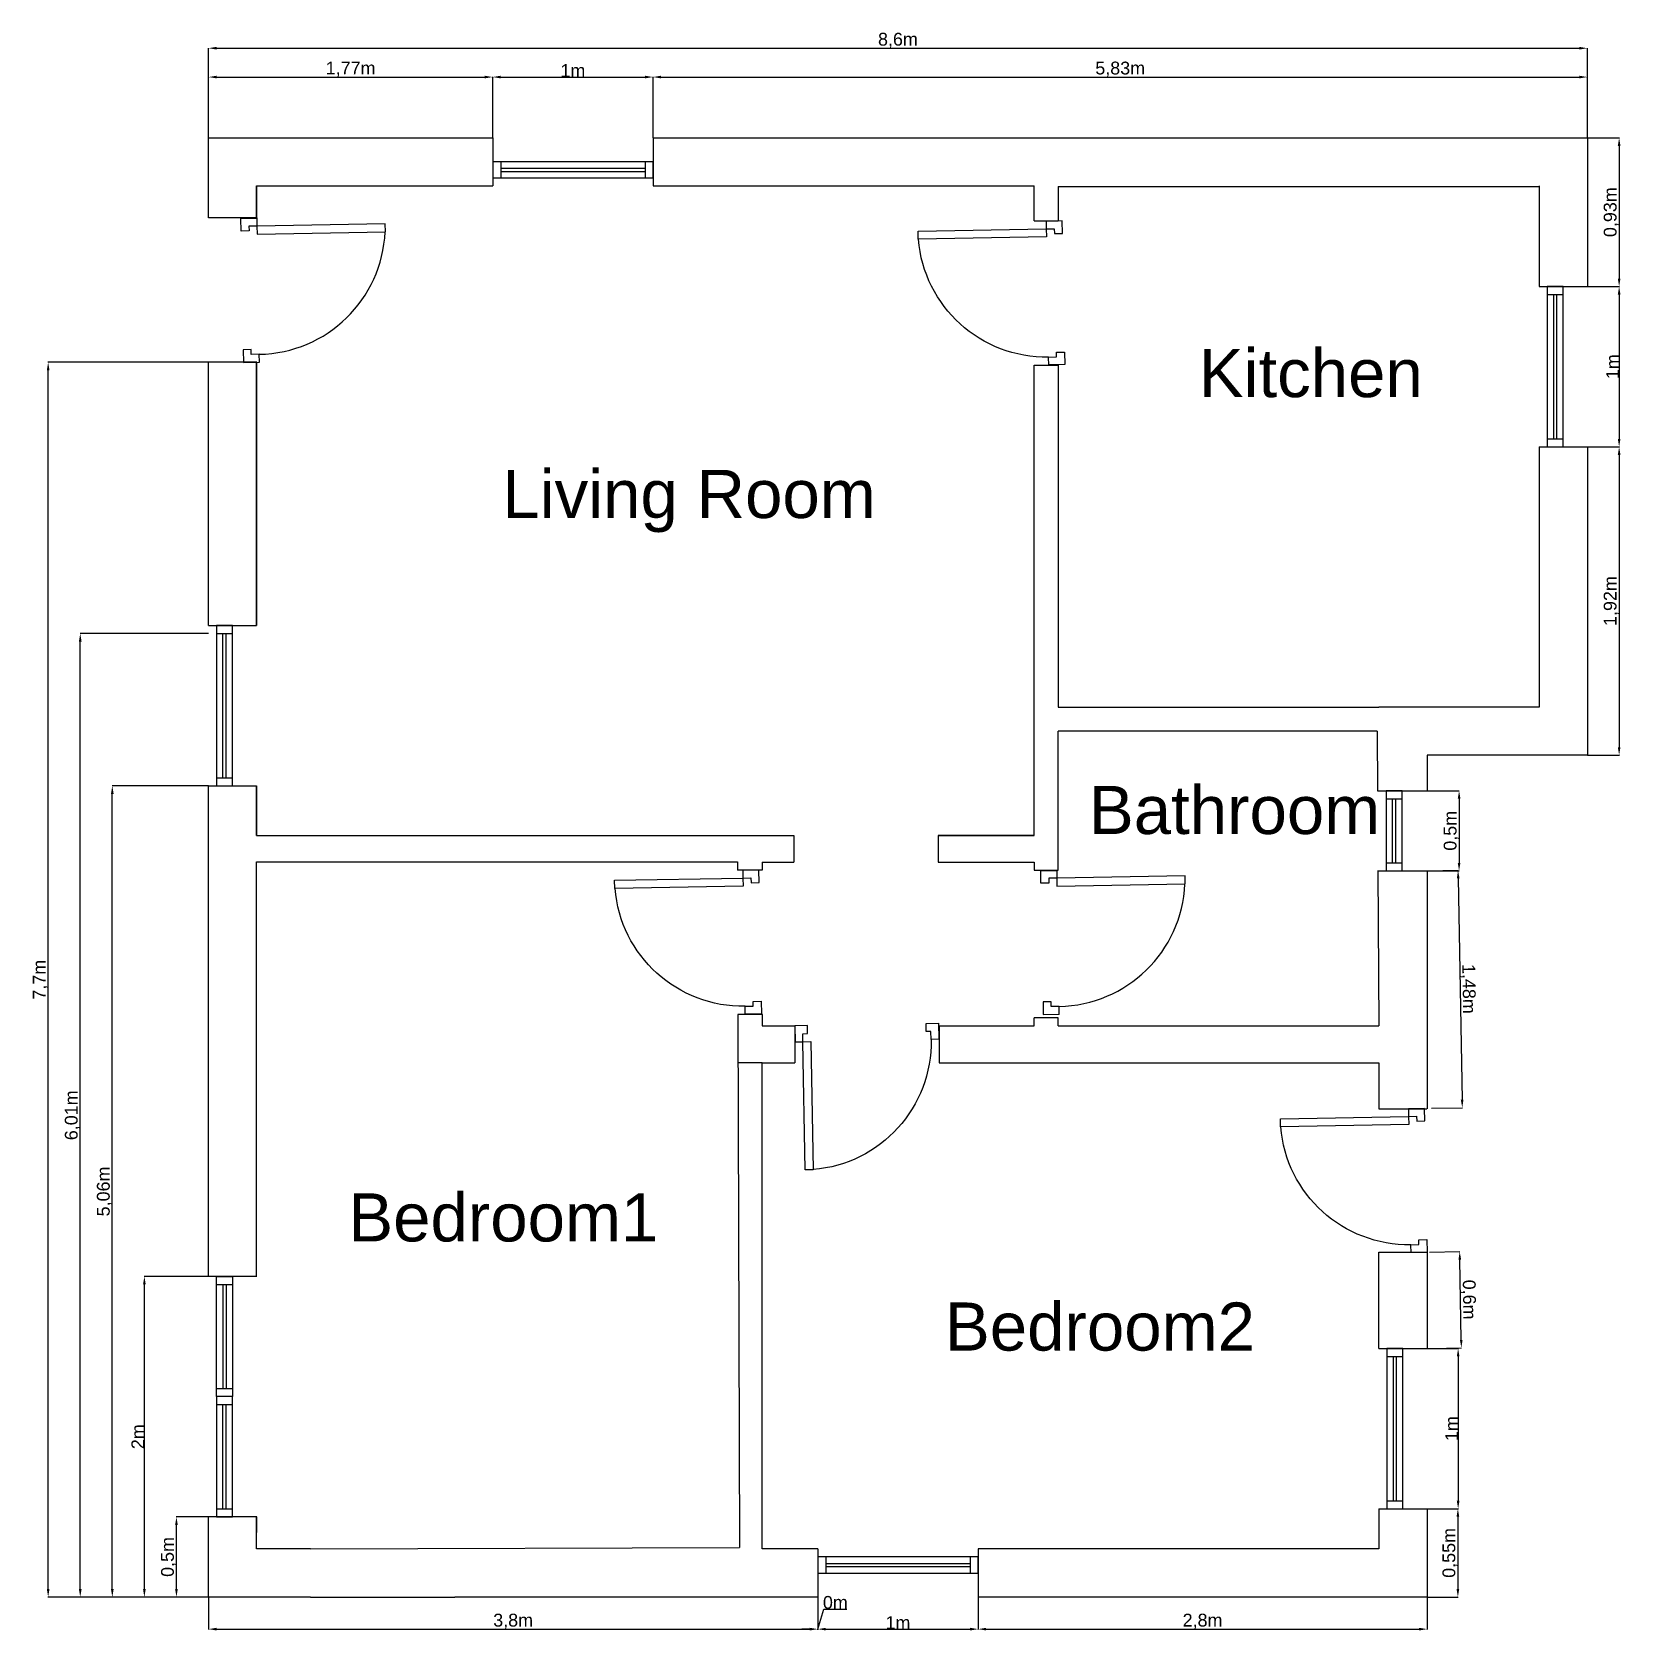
# Model space of a CAD drawing. Header units: millimetres. Extents: x 4626 to 14537, y 2209 to 12181.
import ezdxf

# ---------------------------------------------------------------- set-up
doc = ezdxf.new("R2010")
doc.units = ezdxf.units.MM
for name, color, linetype in [('dimensions', 40, 'Continuous'), ('doors', 4, 'Continuous'), ('text', 7, 'Continuous'), ('walls', 255, 'Continuous'), ('windows', 6, 'Continuous')]:
    doc.layers.add(name, color=color, linetype=linetype)
doc.styles.get("Standard").update_dxf_attribs({"font": 'arial.ttf'})
doc.dimstyles.new('floor plan', dxfattribs={"dimtxt": 80, "dimasz": 50, "dimexe": 1.25, "dimexo": 0.625, "dimtad": 1, "dimlfac": 0.001, "dimtxsty": 'Standard', "dimcen": 2.5, "dimadec": 0, "dimazin": 0, "dimtfac": 1, "dimtmove": 0, "dimatfit": 3, "dimfxl": 1, "dimarcsym": 0})

# ---------------------------------------------------------------- blocks, each defined once
blk = doc.blocks.new('door')
at = {"layer": 'doors'}
for p, q in [((98.4, 900), (48.4, 900)), ((48.4, 900), (48.4, 100)), ((98.4, 100), (98.4, 900)), ((-1.6, 100), (48.4, 100)), ((0, 0), (0, 100)), ((48.4, 100), (48.4, 50)), ((48.4, 100), (98.4, 100)), ((898.4, 100), (848.4, 100)), ((848.4, 100), (848.4, 50)), ((896.9, 0), (896.9, 100)), ((78.3, 0), (0, 0)), ((48.4, 50), (78.3, 50)), ((78.3, 50), (78.3, 0)), ((848.4, 50), (818.6, 50)), ((818.6, 50), (818.6, 0)), ((818.6, 0), (896.9, 0))]:
    blk.add_line(p, q, dxfattribs=at)
blk.add_arc((48.4, 100), 800, 0, 86.41668, dxfattribs=at)
blk = doc.blocks.new('window 500')
at = {"layer": 'windows'}
for p, q in [((-4749, 10251), (-5249, 10251)), ((-5249, 10251), (-5249, 10151)), ((-5199, 10251), (-5199, 10151)), ((-5199, 10211), (-4799, 10211)), ((-5199, 10191), (-4799, 10191)), ((-4799, 10251), (-4799, 10151)), ((-4749, 10151), (-4749, 10251)), ((-5249, 10151), (-4749, 10151))]:
    blk.add_line(p, q, dxfattribs=at)
blk = doc.blocks.new('window 1000')
at = {"layer": 'windows'}
blk.add_blockref('window 500', (0, 0), dxfattribs=at)
blk = doc.blocks.new('*D11')
at = {"layer": 'Defpoints', "color": 0, "transparency": 16777216}
for p in [(7500, 11900), (5727.4, 11521.1), (7500, 11521.1)]:
    blk.add_point(p, dxfattribs=at)
at = {"layer": 'dimensions', "color": 0, "lineweight": -2, "transparency": 16777216}
for p, q in [((5727.4, 11521.7), (5727.4, 11901.2)), ((5777.4, 11900), (7450, 11900)), ((7500, 11521.7), (7500, 11901.2))]:
    blk.add_line(p, q, dxfattribs=at)
at = {"layer": 'dimensions', "color": 0, "transparency": 16777216}
for points in [[(5777.4, 11908.3), (5777.4, 11891.7), (5727.4, 11900)], [(7450, 11908.3), (7450, 11891.7), (7500, 11900)]]:
    blk.add_solid(points, dxfattribs=at)
at = {"layer": 'dimensions', "color": 0, "transparency": 16777216, "insert": (6613.7, 11948.7), "char_height": 80, "attachment_point": 5}
blk.add_mtext('1,77m', dxfattribs=at)
blk = doc.blocks.new('*D12')
at = {"layer": 'Defpoints', "color": 0, "transparency": 16777216}
for p in [(8500, 11900), (7500, 11521.1), (8500, 11521.1)]:
    blk.add_point(p, dxfattribs=at)
at = {"layer": 'dimensions', "color": 0, "lineweight": -2, "transparency": 16777216}
for p, q in [((7500, 11521.7), (7500, 11901.2)), ((7550, 11900), (8450, 11900)), ((8500, 11521.7), (8500, 11901.2))]:
    blk.add_line(p, q, dxfattribs=at)
at = {"layer": 'dimensions', "color": 0, "transparency": 16777216}
for points in [[(7550, 11908.3), (7550, 11891.7), (7500, 11900)], [(8450, 11908.3), (8450, 11891.7), (8500, 11900)]]:
    blk.add_solid(points, dxfattribs=at)
at = {"layer": 'dimensions', "color": 0, "transparency": 16777216, "insert": (8000, 11940.8), "char_height": 80, "attachment_point": 5}
blk.add_mtext('1m', dxfattribs=at)
blk = doc.blocks.new('*D13')
at = {"layer": 'Defpoints', "color": 0, "transparency": 16777216}
for p in [(14327.4, 11900), (8500, 11521.1), (14327.4, 11521.1)]:
    blk.add_point(p, dxfattribs=at)
at = {"layer": 'dimensions', "color": 0, "lineweight": -2, "transparency": 16777216}
for p, q in [((8500, 11521.7), (8500, 11901.2)), ((8550, 11900), (14277.4, 11900)), ((14327.4, 11521.7), (14327.4, 11901.2))]:
    blk.add_line(p, q, dxfattribs=at)
at = {"layer": 'dimensions', "color": 0, "transparency": 16777216}
for points in [[(8550, 11908.3), (8550, 11891.7), (8500, 11900)], [(14277.4, 11908.3), (14277.4, 11891.7), (14327.4, 11900)]]:
    blk.add_solid(points, dxfattribs=at)
at = {"layer": 'dimensions', "color": 0, "transparency": 16777216, "insert": (11413.7, 11948.7), "char_height": 80, "attachment_point": 5}
blk.add_mtext('5,83m', dxfattribs=at)
blk = doc.blocks.new('*D14')
at = {"layer": 'Defpoints', "color": 0, "transparency": 16777216}
for p in [(14327.4, 12079.9), (5727.4, 11896.2), (14327.4, 11896.2)]:
    blk.add_point(p, dxfattribs=at)
at = {"layer": 'dimensions', "color": 0, "lineweight": -2, "transparency": 16777216}
for p, q in [((5727.4, 11896.9), (5727.4, 12081.1)), ((5777.4, 12079.9), (14277.4, 12079.9)), ((14327.4, 11896.9), (14327.4, 12081.1))]:
    blk.add_line(p, q, dxfattribs=at)
at = {"layer": 'dimensions', "color": 0, "transparency": 16777216}
for points in [[(5777.4, 12088.2), (5777.4, 12071.6), (5727.4, 12079.9)], [(14277.4, 12088.2), (14277.4, 12071.6), (14327.4, 12079.9)]]:
    blk.add_solid(points, dxfattribs=at)
at = {"layer": 'dimensions', "color": 0, "transparency": 16777216, "insert": (10027.4, 12128.6), "char_height": 80, "attachment_point": 5}
blk.add_mtext('8,6m', dxfattribs=at)
blk = doc.blocks.new('*D15')
at = {"layer": 'Defpoints', "color": 0, "transparency": 16777216}
for p in [(5527.4, 2921.1), (5727.4, 2921.1), (5727.4, 2421.1)]:
    blk.add_point(p, dxfattribs=at)
at = {"layer": 'dimensions', "color": 0, "lineweight": -2, "transparency": 16777216}
for p, q in [((5726.8, 2921.1), (5526.2, 2921.1)), ((5527.4, 2471.1), (5527.4, 2871.1)), ((5726.8, 2421.1), (5526.2, 2421.1))]:
    blk.add_line(p, q, dxfattribs=at)
at = {"layer": 'dimensions', "color": 0, "transparency": 16777216}
for points in [[(5519.1, 2871.1), (5535.8, 2871.1), (5527.4, 2921.1)], [(5519.1, 2471.1), (5535.8, 2471.1), (5527.4, 2421.1)]]:
    blk.add_solid(points, dxfattribs=at)
at = {"layer": 'dimensions', "color": 0, "transparency": 16777216, "insert": (5478.7, 2671.1), "char_height": 80, "attachment_point": 5, "rotation": 90}
blk.add_mtext('0,5m', dxfattribs=at)
blk = doc.blocks.new('*D17')
at = {"layer": 'Defpoints', "color": 0, "transparency": 16777216}
for p in [(5327.4, 4421), (5727.4, 4421), (5727.4, 2421.1)]:
    blk.add_point(p, dxfattribs=at)
at = {"layer": 'dimensions', "color": 0, "lineweight": -2, "transparency": 16777216}
for p, q in [((5726.8, 4421), (5326.2, 4421)), ((5327.4, 2471.1), (5327.4, 4371)), ((5726.8, 2421.1), (5326.2, 2421.1))]:
    blk.add_line(p, q, dxfattribs=at)
at = {"layer": 'dimensions', "color": 0, "transparency": 16777216}
for points in [[(5319.1, 4371), (5335.8, 4371), (5327.4, 4421)], [(5319.1, 2471.1), (5335.8, 2471.1), (5327.4, 2421.1)]]:
    blk.add_solid(points, dxfattribs=at)
at = {"layer": 'dimensions', "color": 0, "transparency": 16777216, "insert": (5286.6, 3421), "char_height": 80, "attachment_point": 5, "rotation": 90}
blk.add_mtext('2m', dxfattribs=at)
blk = doc.blocks.new('*D18')
at = {"layer": 'Defpoints', "color": 0, "transparency": 16777216}
for p in [(5127.4, 7480), (5727.4, 7480), (5727.4, 2421.1)]:
    blk.add_point(p, dxfattribs=at)
at = {"layer": 'dimensions', "color": 0, "lineweight": -2, "transparency": 16777216}
for p, q in [((5726.8, 7480), (5126.2, 7480)), ((5127.4, 2471.1), (5127.4, 7430)), ((5726.8, 2421.1), (5126.2, 2421.1))]:
    blk.add_line(p, q, dxfattribs=at)
at = {"layer": 'dimensions', "color": 0, "transparency": 16777216}
for points in [[(5119.1, 7430), (5135.8, 7430), (5127.4, 7480)], [(5119.1, 2471.1), (5135.8, 2471.1), (5127.4, 2421.1)]]:
    blk.add_solid(points, dxfattribs=at)
at = {"layer": 'dimensions', "color": 0, "transparency": 16777216, "insert": (5078.7, 4950.5), "char_height": 80, "attachment_point": 5, "rotation": 90}
blk.add_mtext('5,06m', dxfattribs=at)
blk = doc.blocks.new('*D19')
at = {"layer": 'Defpoints', "color": 0, "transparency": 16777216}
for p in [(4927.4, 8430), (5727.4, 8430), (5727.4, 2421.1)]:
    blk.add_point(p, dxfattribs=at)
at = {"layer": 'dimensions', "color": 0, "lineweight": -2, "transparency": 16777216}
for p, q in [((5726.8, 8430), (4926.2, 8430)), ((4927.4, 2471.1), (4927.4, 8380)), ((5726.8, 2421.1), (4926.2, 2421.1))]:
    blk.add_line(p, q, dxfattribs=at)
at = {"layer": 'dimensions', "color": 0, "transparency": 16777216}
for points in [[(4919.1, 8380), (4935.8, 8380), (4927.4, 8430)], [(4919.1, 2471.1), (4935.8, 2471.1), (4927.4, 2421.1)]]:
    blk.add_solid(points, dxfattribs=at)
at = {"layer": 'dimensions', "color": 0, "transparency": 16777216, "insert": (4878.7, 5425.5), "char_height": 80, "attachment_point": 5, "rotation": 90}
blk.add_mtext('6,01m', dxfattribs=at)
blk = doc.blocks.new('*D20')
at = {"layer": 'Defpoints', "color": 0, "transparency": 16777216}
for p in [(4727.4, 10121.1), (5727.4, 10121.1), (5727.4, 2421.1)]:
    blk.add_point(p, dxfattribs=at)
at = {"layer": 'dimensions', "color": 0, "lineweight": -2, "transparency": 16777216}
for p, q in [((5726.8, 10121.1), (4726.2, 10121.1)), ((4727.4, 2471.1), (4727.4, 10071.1)), ((5726.8, 2421.1), (4726.2, 2421.1))]:
    blk.add_line(p, q, dxfattribs=at)
at = {"layer": 'dimensions', "color": 0, "transparency": 16777216}
for points in [[(4719.1, 10071.1), (4735.8, 10071.1), (4727.4, 10121.1)], [(4719.1, 2471.1), (4735.8, 2471.1), (4727.4, 2421.1)]]:
    blk.add_solid(points, dxfattribs=at)
at = {"layer": 'dimensions', "color": 0, "transparency": 16777216, "insert": (4678.9, 6271.1), "char_height": 80, "attachment_point": 5, "rotation": 90}
blk.add_mtext('7,7m', dxfattribs=at)
blk = doc.blocks.new('*D21')
at = {"layer": 'Defpoints', "color": 0, "transparency": 16777216}
for p in [(5727.4, 2421.1), (9527.4, 2421.1), (9527.4, 2221.1)]:
    blk.add_point(p, dxfattribs=at)
at = {"layer": 'dimensions', "color": 0, "lineweight": -2, "transparency": 16777216}
for p, q in [((5727.4, 2420.5), (5727.4, 2219.8)), ((9527.4, 2420.5), (9527.4, 2219.8)), ((5777.4, 2221.1), (9477.4, 2221.1))]:
    blk.add_line(p, q, dxfattribs=at)
at = {"layer": 'dimensions', "color": 0, "transparency": 16777216}
for points in [[(5777.4, 2229.4), (5777.4, 2212.7), (5727.4, 2221.1)], [(9477.4, 2229.4), (9477.4, 2212.7), (9527.4, 2221.1)]]:
    blk.add_solid(points, dxfattribs=at)
at = {"layer": 'dimensions', "color": 0, "transparency": 16777216, "insert": (7627.4, 2269.8), "char_height": 80, "attachment_point": 5}
blk.add_mtext('3,8m', dxfattribs=at)
blk = doc.blocks.new('*D22')
at = {"layer": 'Defpoints', "color": 0, "transparency": 16777216}
for p in [(9527.4, 2421.1), (9527.4, 2221.1), (9527.4, 2216.9)]:
    blk.add_point(p, dxfattribs=at)
at = {"layer": 'dimensions', "color": 0, "lineweight": -2, "transparency": 16777216}
for p, q in [((9527.4, 2420.5), (9527.4, 2219.8)), ((9527.4, 2221.1), (9564.9, 2345.8)), ((9564.9, 2345.8), (9709.5, 2345.8)), ((9477.4, 2221.1), (9427.4, 2221.1)), ((9527.4, 2217.5), (9527.4, 2222.3)), ((9577.4, 2221.1), (9627.4, 2221.1))]:
    blk.add_line(p, q, dxfattribs=at)
at = {"layer": 'dimensions', "color": 0, "transparency": 16777216}
for points in [[(9477.4, 2229.4), (9477.4, 2212.7), (9527.4, 2221.1)], [(9577.4, 2229.4), (9577.4, 2212.7), (9527.4, 2221.1)]]:
    blk.add_solid(points, dxfattribs=at)
at = {"layer": 'dimensions', "color": 0, "transparency": 16777216, "insert": (9637.2, 2387.3), "char_height": 80, "attachment_point": 5}
blk.add_mtext('0m', dxfattribs=at)
blk = doc.blocks.new('*D23')
at = {"layer": 'Defpoints', "color": 0, "transparency": 16777216}
for p in [(10527.4, 2421.1), (9527.4, 2216.9), (10527.4, 2221.1)]:
    blk.add_point(p, dxfattribs=at)
at = {"layer": 'dimensions', "color": 0, "lineweight": -2, "transparency": 16777216}
for p, q in [((10527.4, 2420.5), (10527.4, 2219.8)), ((9527.4, 2217.5), (9527.4, 2222.3)), ((9577.4, 2221.1), (10477.4, 2221.1))]:
    blk.add_line(p, q, dxfattribs=at)
at = {"layer": 'dimensions', "color": 0, "transparency": 16777216}
for points in [[(9577.4, 2229.4), (9577.4, 2212.7), (9527.4, 2221.1)], [(10477.4, 2229.4), (10477.4, 2212.7), (10527.4, 2221.1)]]:
    blk.add_solid(points, dxfattribs=at)
at = {"layer": 'dimensions', "color": 0, "transparency": 16777216, "insert": (10027.4, 2261.9), "char_height": 80, "attachment_point": 5}
blk.add_mtext('1m', dxfattribs=at)
blk = doc.blocks.new('*D24')
at = {"layer": 'Defpoints', "color": 0, "transparency": 16777216}
for p in [(10527.4, 2421.1), (13327.4, 2421.1), (13327.4, 2221.1)]:
    blk.add_point(p, dxfattribs=at)
at = {"layer": 'dimensions', "color": 0, "lineweight": -2, "transparency": 16777216}
for p, q in [((10527.4, 2420.5), (10527.4, 2219.8)), ((13327.4, 2420.5), (13327.4, 2219.8)), ((10577.4, 2221.1), (13277.4, 2221.1))]:
    blk.add_line(p, q, dxfattribs=at)
at = {"layer": 'dimensions', "color": 0, "transparency": 16777216}
for points in [[(10577.4, 2229.4), (10577.4, 2212.7), (10527.4, 2221.1)], [(13277.4, 2229.4), (13277.4, 2212.7), (13327.4, 2221.1)]]:
    blk.add_solid(points, dxfattribs=at)
at = {"layer": 'dimensions', "color": 0, "transparency": 16777216, "insert": (11927.4, 2269.8), "char_height": 80, "attachment_point": 5}
blk.add_mtext('2,8m', dxfattribs=at)
blk = doc.blocks.new('*D25')
at = {"layer": 'Defpoints', "color": 0, "transparency": 16777216}
for p in [(14327.4, 11521.1), (14327.4, 10593.6), (14525.6, 10593.6)]:
    blk.add_point(p, dxfattribs=at)
at = {"layer": 'dimensions', "color": 0, "lineweight": -2, "transparency": 16777216}
for p, q in [((14328.1, 11521.1), (14526.9, 11521.1)), ((14525.6, 11471.1), (14525.6, 10643.6)), ((14328.1, 10593.6), (14526.9, 10593.6))]:
    blk.add_line(p, q, dxfattribs=at)
at = {"layer": 'dimensions', "color": 0, "transparency": 16777216}
for points in [[(14517.3, 11471.1), (14534, 11471.1), (14525.6, 11521.1)], [(14517.3, 10643.6), (14534, 10643.6), (14525.6, 10593.6)]]:
    blk.add_solid(points, dxfattribs=at)
at = {"layer": 'dimensions', "color": 0, "transparency": 16777216, "insert": (14476.9, 11057.3), "char_height": 80, "attachment_point": 5, "rotation": 90}
blk.add_mtext('0,93m', dxfattribs=at)
blk = doc.blocks.new('*D26')
at = {"layer": 'Defpoints', "color": 0, "transparency": 16777216}
for p in [(14327.4, 10593.6), (14327.4, 9593.6), (14525.6, 9593.6)]:
    blk.add_point(p, dxfattribs=at)
at = {"layer": 'dimensions', "color": 0, "lineweight": -2, "transparency": 16777216}
for p, q in [((14328.1, 10593.6), (14526.9, 10593.6)), ((14525.6, 10543.6), (14525.6, 9643.6)), ((14328.1, 9593.6), (14526.9, 9593.6))]:
    blk.add_line(p, q, dxfattribs=at)
at = {"layer": 'dimensions', "color": 0, "transparency": 16777216}
for points in [[(14517.3, 10543.6), (14534, 10543.6), (14525.6, 10593.6)], [(14517.3, 9643.6), (14534, 9643.6), (14525.6, 9593.6)]]:
    blk.add_solid(points, dxfattribs=at)
at = {"layer": 'dimensions', "color": 0, "transparency": 16777216, "insert": (14484.9, 10093.6), "char_height": 80, "attachment_point": 5, "rotation": 90}
blk.add_mtext('1m', dxfattribs=at)
blk = doc.blocks.new('*D27')
at = {"layer": 'Defpoints', "color": 0, "transparency": 16777216}
for p in [(14327.4, 9593.6), (14327.4, 7671.1), (14525.6, 7671.1)]:
    blk.add_point(p, dxfattribs=at)
at = {"layer": 'dimensions', "color": 0, "lineweight": -2, "transparency": 16777216}
for p, q in [((14328.1, 9593.6), (14526.9, 9593.6)), ((14525.6, 9543.6), (14525.6, 7721.1)), ((14328.1, 7671.1), (14526.9, 7671.1))]:
    blk.add_line(p, q, dxfattribs=at)
at = {"layer": 'dimensions', "color": 0, "transparency": 16777216}
for points in [[(14517.3, 9543.6), (14534, 9543.6), (14525.6, 9593.6)], [(14517.3, 7721.1), (14534, 7721.1), (14525.6, 7671.1)]]:
    blk.add_solid(points, dxfattribs=at)
at = {"layer": 'dimensions', "color": 0, "transparency": 16777216, "insert": (14476.9, 8632.3), "char_height": 80, "attachment_point": 5, "rotation": 90}
blk.add_mtext('1,92m', dxfattribs=at)
blk = doc.blocks.new('*D28')
at = {"layer": 'Defpoints', "color": 0, "transparency": 16777216}
for p in [(13327.4, 7449.7), (13327.4, 6949.7), (13527.4, 6949.7)]:
    blk.add_point(p, dxfattribs=at)
at = {"layer": 'dimensions', "color": 0, "lineweight": -2, "transparency": 16777216}
for p, q in [((13328.1, 7449.7), (13528.7, 7449.7)), ((13527.4, 7399.7), (13527.4, 6999.7)), ((13328.1, 6949.7), (13528.7, 6949.7))]:
    blk.add_line(p, q, dxfattribs=at)
at = {"layer": 'dimensions', "color": 0, "transparency": 16777216}
for points in [[(13519.1, 7399.7), (13535.8, 7399.7), (13527.4, 7449.7)], [(13519.1, 6999.7), (13535.8, 6999.7), (13527.4, 6949.7)]]:
    blk.add_solid(points, dxfattribs=at)
at = {"layer": 'dimensions', "color": 0, "transparency": 16777216, "insert": (13478.7, 7199.7), "char_height": 80, "attachment_point": 5, "rotation": 90}
blk.add_mtext('0,5m', dxfattribs=at)
blk = doc.blocks.new('*D29')
at = {"layer": 'Defpoints', "color": 0, "transparency": 16777216}
for p in [(13327.4, 6949.7), (13353.8, 5469.1), (13547.2, 5472.6)]:
    blk.add_point(p, dxfattribs=at)
at = {"layer": 'dimensions', "color": 0, "lineweight": -2, "transparency": 16777216}
for p, q in [((13328.1, 6949.7), (13522.1, 6953.2)), ((13521.7, 6903.2), (13546.3, 5522.6)), ((13354.4, 5469.1), (13548.4, 5472.6))]:
    blk.add_line(p, q, dxfattribs=at)
at = {"layer": 'dimensions', "color": 0, "transparency": 16777216}
for points in [[(13530.1, 6903.3), (13513.4, 6903), (13520.9, 6953.2)], [(13554.6, 5522.7), (13538, 5522.4), (13547.2, 5472.6)]]:
    blk.add_solid(points, dxfattribs=at)
at = {"layer": 'dimensions', "color": 0, "transparency": 16777216, "insert": (13582.7, 6213.7), "char_height": 80, "attachment_point": 5, "rotation": 271.01819}
blk.add_mtext('1,48m', dxfattribs=at)
blk = doc.blocks.new('*D30')
at = {"layer": 'Defpoints', "color": 0, "transparency": 16777216}
for p in [(13343.1, 4571.9), (13531, 4575.3), (13353.8, 3971.7)]:
    blk.add_point(p, dxfattribs=at)
at = {"layer": 'dimensions', "color": 0, "lineweight": -2, "transparency": 16777216}
for p, q in [((13343.7, 4571.9), (13532.2, 4575.3)), ((13540.7, 4025), (13531.9, 4525.3)), ((13354.4, 3971.7), (13542.9, 3975))]:
    blk.add_line(p, q, dxfattribs=at)
at = {"layer": 'dimensions', "color": 0, "transparency": 16777216}
for points in [[(13540.2, 4525.4), (13523.5, 4525.1), (13531, 4575.3)], [(13549.1, 4025.1), (13532.4, 4024.8), (13541.6, 3975)]]:
    blk.add_solid(points, dxfattribs=at)
at = {"layer": 'dimensions', "color": 0, "transparency": 16777216, "insert": (13585, 4276), "char_height": 80, "attachment_point": 5, "rotation": 271.01819}
blk.add_mtext('0,6m', dxfattribs=at)
blk = doc.blocks.new('*D31')
at = {"layer": 'Defpoints', "color": 0, "transparency": 16777216}
for p in [(13327.4, 2971.7), (13327.4, 2421.1), (13519.8, 2421.1)]:
    blk.add_point(p, dxfattribs=at)
at = {"layer": 'dimensions', "color": 0, "lineweight": -2, "transparency": 16777216}
for p, q in [((13328.1, 2971.7), (13521.1, 2971.7)), ((13519.8, 2921.7), (13519.8, 2471.1)), ((13328.1, 2421.1), (13521.1, 2421.1))]:
    blk.add_line(p, q, dxfattribs=at)
at = {"layer": 'dimensions', "color": 0, "transparency": 16777216}
for points in [[(13511.5, 2921.7), (13528.2, 2921.7), (13519.8, 2971.7)], [(13511.5, 2471.1), (13528.2, 2471.1), (13519.8, 2421.1)]]:
    blk.add_solid(points, dxfattribs=at)
at = {"layer": 'dimensions', "color": 0, "transparency": 16777216, "insert": (13471.1, 2696.4), "char_height": 80, "attachment_point": 5, "rotation": 90}
blk.add_mtext('0,55m', dxfattribs=at)
blk = doc.blocks.new('*D32')
at = {"layer": 'Defpoints', "color": 0, "transparency": 16777216}
for p in [(13327.4, 3971.7), (13327.4, 2971.7), (13521.5, 2971.7)]:
    blk.add_point(p, dxfattribs=at)
at = {"layer": 'dimensions', "color": 0, "lineweight": -2, "transparency": 16777216}
for p, q in [((13328.1, 3971.7), (13522.8, 3971.7)), ((13521.5, 3921.7), (13521.5, 3021.7)), ((13328.1, 2971.7), (13522.8, 2971.7))]:
    blk.add_line(p, q, dxfattribs=at)
at = {"layer": 'dimensions', "color": 0, "transparency": 16777216}
for points in [[(13513.2, 3921.7), (13529.8, 3921.7), (13521.5, 3971.7)], [(13513.2, 3021.7), (13529.8, 3021.7), (13521.5, 2971.7)]]:
    blk.add_solid(points, dxfattribs=at)
at = {"layer": 'dimensions', "color": 0, "transparency": 16777216, "insert": (13480.7, 3471.7), "char_height": 80, "attachment_point": 5, "rotation": 90}
blk.add_mtext('1m', dxfattribs=at)

msp = doc.modelspace()

# ---------------------------------------------------------------- linework, layer by layer
for p, q in [((6027.438, 11221.083), (6027.438, 11021.089)), ((10877.438, 11003.267), (10877.438, 11221.083)), ((11027.378, 11216.849), (11027.378, 11003.267)), ((11027.378, 11216.849), (14027.438, 11216.849)), ((6028.984, 11021.089), (5727.438, 11021.089)), ((10877.438, 11003.267), (11027.378, 11003.267)), ((14027.438, 10593.611), (14327.438, 10593.611)), ((6028.984, 10121.089), (5727.438, 10121.089)), ((6027.438, 10121.089), (6027.438, 8480)), ((10877.438, 7171.083), (10877.438, 10103.267)), ((10877.438, 10103.267), (11027.378, 10103.267)), ((11027.378, 10103.267), (11027.378, 7971.083)), ((14027.438, 9593.611), (14327.438, 9593.611)), ((11027.378, 7971.083), (13027.438, 7971.083)), ((13015.845, 7821.531), (11027.378, 7821.531)), ((13015.845, 7821.531), (13018.19, 7449.736)), ((6027.438, 7480), (6027.438, 7171.083)), ((6027.438, 7171.083), (9377.438, 7171.083)), ((9377.438, 7171.083), (9377.438, 7004.343)), ((10877.438, 7171.083), (10277.438, 7171.083)), ((10277.438, 7171.083), (10277.438, 7004.343)), ((10277.438, 7171.083), (10877.438, 7171.083)), ((6026.958, 7006.084), (9026.958, 7006.084)), ((9026.958, 7006.084), (9027.108, 6953.903)), ((9179.923, 7004.343), (9377.438, 7004.343)), ((9179.923, 7004.343), (9179.923, 6954.343)), ((10277.438, 7004.343), (10877.438, 7004.343)), ((9180.152, 6954.343), (9027.108, 6953.903)), ((13021.343, 6949.736), (13027.438, 5983.419)), ((9182.74, 6054.347), (9029.696, 6053.907)), ((9029.696, 6053.907), (9039.254, 2729.743)), ((9179.923, 6054.339), (9179.923, 5983.419)), ((9179.923, 5983.419), (9384.403, 5983.419)), ((9384.403, 5983.419), (9384.403, 5753.267)), ((10284.403, 5983.419), (10284.403, 5753.267)), ((10284.403, 5983.419), (10877.438, 5983.419)), ((11027.378, 5983.419), (13027.438, 5983.419)), ((9179.923, 2721.083), (9179.923, 5753.267)), ((9179.923, 5753.267), (9384.403, 5753.267)), ((10284.403, 5753.267), (13027.438, 5753.267)), ((13027.438, 5753.267), (13027.438, 5465.96)), ((6028.098, 4421), (5727.438, 4421)), ((6028.098, 2921.082), (5727.438, 2921.082)), ((6027.438, 2721.083), (6028.098, 2921.082)), ((13027.438, 2971.655), (13327.438, 2971.655)), ((9527.438, 2721.083), (9527.438, 2421.083)), ((10527.438, 2721.083), (10527.438, 2421.083))]:
    msp.add_line(p, q)
for points in [[(5727.438, 11021.089), (5727.438, 11521.083), (7500, 11521.083)], [(8500, 11521.083), (14327.438, 11521.083), (14327.438, 10593.611)], [(6027.438, 11221.083), (7500, 11221.083)], [(6027.438, 11021.089), (6027.438, 11221.083)], [(8500, 11221.083), (10877.438, 11221.083)], [(14027.438, 11221.083), (14027.438, 10593.611)], [(5727.438, 8480), (5727.438, 10121.089)], [(6027.438, 8480), (6027.438, 10121.089)], [(14027.438, 9593.611), (14027.438, 7971.083), (13027.438, 7971.083)], [(14327.438, 9593.611), (14327.438, 7671.083), (13327.438, 7671.083), (13327.438, 7449.736)], [(5727.438, 4421), (5727.438, 7480)], [(6027.438, 7171.083), (6027.438, 7480)], [(6027.438, 4421), (6027.438, 7006.084)], [(6363.813, 2421.083), (5727.438, 2421.083), (5727.438, 2921.082)], [(6363.813, 2721.083), (6027.438, 2721.083), (6027.438, 2921.082)], [(13027.438, 2971.655), (13027.438, 2721.083), (10527.438, 2721.083)], [(13327.438, 2971.655), (13327.438, 2421.083), (10527.438, 2421.083)], [(9527.438, 2721.083), (9179.923, 2721.083)], [(9527.438, 2421.083), (7263.813, 2421.083)]]:
    msp.add_lwpolyline(points)
at = {"layer": 'walls'}
for p, q in [((7500, 11521.083), (7500, 11221.083)), ((8500, 11521.083), (8500, 11221.083)), ((5727.438, 8480), (6027.438, 8480)), ((11027.378, 6954.343), (11027.378, 7821.531)), ((5727.438, 7480), (6027.438, 7480)), ((13018.19, 7449.736), (13327.438, 7449.736)), ((10877.438, 7004.343), (10877.438, 6954.343)), ((10877.438, 6954.343), (11027.378, 6954.343)), ((13018.19, 6949.736), (13327.438, 6949.736)), ((13327.438, 6949.736), (13327.438, 5465.96)), ((10877.438, 5983.419), (10877.438, 6033.419)), ((11027.378, 6033.419), (10877.438, 6033.419)), ((11027.378, 5983.419), (11027.378, 6033.419)), ((9179.923, 5753.267), (9030.561, 5752.837)), ((13025.762, 5465.96), (13325.762, 5465.96)), ((13027.438, 3971.655), (13027.438, 4571.655)), ((13027.438, 4571.655), (13327.438, 4571.655)), ((13327.438, 4571.655), (13327.438, 3971.655)), ((13027.438, 3971.655), (13327.438, 3971.655)), ((6363.813, 2721.083), (9039.254, 2729.743)), ((6363.813, 2421.083), (7263.813, 2421.083))]:
    msp.add_line(p, q, dxfattribs=at)
at = {"layer": 'windows'}
for p, q in [((8500, 11371.083), (7500, 11371.083)), ((7500, 11371.083), (7500, 11271.083)), ((7550, 11371.083), (7550, 11271.083)), ((8450, 11371.083), (8450, 11271.083)), ((8500, 11271.083), (8500, 11371.083)), ((7500, 11271.083), (8500, 11271.083)), ((7550, 11331.083), (8450, 11331.083)), ((7550, 11311.083), (8450, 11311.083)), ((14177.438, 10593.611), (14077.438, 10593.611)), ((14077.438, 10593.611), (14077.438, 9593.611)), ((14177.438, 9593.611), (14177.438, 10593.611)), ((14077.438, 10543.611), (14177.438, 10543.611)), ((14117.438, 9643.611), (14117.438, 10543.611)), ((14137.438, 9643.611), (14137.438, 10543.611)), ((14077.438, 9643.611), (14177.438, 9643.611)), ((14077.438, 9593.611), (14177.438, 9593.611)), ((5877.438, 8480), (5777.438, 8480)), ((5777.438, 8480), (5777.438, 7480)), ((5877.438, 7480), (5877.438, 8480)), ((5777.438, 8430), (5877.438, 8430)), ((5817.438, 7530), (5817.438, 8430)), ((5837.438, 7530), (5837.438, 8430)), ((5777.438, 7530), (5877.438, 7530)), ((5777.438, 7480), (5877.438, 7480)), ((5777.768, 4371.082), (5877.768, 4371.082)), ((5817.768, 4371.082), (5817.768, 3721.082)), ((5837.768, 4371.082), (5837.768, 3721.082)), ((13177.438, 3971.655), (13077.438, 3971.655)), ((13077.438, 3971.655), (13077.438, 2971.655)), ((13077.438, 3921.655), (13177.438, 3921.655)), ((13117.438, 3021.655), (13117.438, 3921.655)), ((13137.438, 3021.655), (13137.438, 3921.655)), ((13177.438, 2971.655), (13177.438, 3971.655)), ((5777.768, 3721.082), (5877.768, 3721.082)), ((5777.768, 3621.082), (5877.768, 3621.082)), ((5817.768, 2971.082), (5817.768, 3621.082)), ((5837.768, 2971.082), (5837.768, 3621.082)), ((13077.438, 3021.655), (13177.438, 3021.655)), ((5777.768, 2971.082), (5877.768, 2971.082)), ((13077.438, 2971.655), (13177.438, 2971.655)), ((10527.438, 2671.083), (9527.438, 2671.083)), ((9527.438, 2671.083), (9527.438, 2571.083)), ((9577.438, 2671.083), (9577.438, 2571.083)), ((9577.438, 2631.083), (10477.438, 2631.083)), ((9577.438, 2611.083), (10477.438, 2611.083)), ((10477.438, 2671.083), (10477.438, 2571.083)), ((10527.438, 2571.083), (10527.438, 2671.083)), ((9527.438, 2571.083), (10527.438, 2571.083))]:
    msp.add_line(p, q, dxfattribs=at)
for points in [[(5877.768, 3671.082), (5777.768, 3671.082), (5777.768, 4421.082), (5877.768, 4421.082)], [(5877.768, 3671.082), (5777.768, 3671.082), (5777.768, 2921.082), (5877.768, 2921.082)]]:
    msp.add_lwpolyline(points, close=True, dxfattribs=at)

# ---------------------------------------------------------------- block references
at = {"layer": 'doors', "rotation": 271.0181949596997}
for p in [(5929.027, 11017.741), (10917.677, 6950.834)]:
    msp.add_blockref('door', p, dxfattribs=at)
at = {"layer": 'doors', "xscale": -1}
for p, rotation in [((11051.976, 11003.474), 91.0181949596997), ((9159.643, 6955.119), 91.0181949596997), ((9384.403, 5983.419), 181.0181949596997), ((13311.501, 5468.372), 91.0181949596997)]:
    msp.add_blockref('door', p, dxfattribs=dict(at, rotation=rotation))
at = {"layer": 'windows', "rotation": 90}
msp.add_blockref('window 1000', (23323.773, 12198.734), dxfattribs=at)

# ---------------------------------------------------------------- texts
at = {"layer": 'text'}
for s, p in [('Kitchen', (11903.605, 9903.866)), ('Living Room', (7560, 9150)), ('Bathroom', (11218.708, 7179.558)), ('Bedroom1', (6599.558, 4638.805)), ('Bedroom2', (10320.83, 3958.103))]:
    msp.add_text(s, height=300, dxfattribs=at).set_placement(p)

# ---------------------------------------------------------------- dimensions: what is measured, and where the dimension line sits
at = {"layer": 'dimensions'}
for base, p1, p2, override, picture, middle in [((14327.438, 12079.899), (5727.438, 11896.25), (14327.438, 11896.25), {"dimpost": 'm'}, '*D14', (10027.438, 12128.601)), ((7500, 11900), (5727.438, 11521.083), (7500, 11521.083), {"dimpost": 'm'}, '*D11', (6613.719, 11948.701)), ((8500, 11900), (7500, 11521.083), (8500, 11521.083), {"dimpost": 'm', "dimtmove": 1}, '*D12', (8000, 11940.789)), ((14327.438, 11900), (8500, 11521.083), (14327.438, 11521.083), {"dimpost": 'm', "dimtmove": 1}, '*D13', (11413.719, 11948.701)), ((9527.438, 2221.083), (5727.438, 2421.083), (9527.438, 2421.083), {"dimpost": 'm'}, '*D21', (7627.438, 2269.784)), ((9527.437696963, 2221.082746413), (9527.437696963, 2421.082746413), (9527.437696963, 2216.916079746), {"dimpost": 'm', "dimtmove": 1}, '*D22', (9565.480202079, 2387.278602484)), ((10527.438, 2221.083), (9527.438, 2216.916), (10527.438, 2421.083), {"dimpost": 'm', "dimtmove": 1}, '*D23', (10027.438, 2261.871)), ((13327.438, 2221.083), (10527.438, 2421.083), (13327.438, 2421.083), {"dimpost": 'm', "dimtmove": 1}, '*D24', (11927.438, 2269.784))]:
    dim = msp.add_linear_dim(base=base, p1=p1, p2=p2, dimstyle='floor plan', override=override, dxfattribs=at)
    dim.commit()
    dim.dimension.update_dxf_attribs({"geometry": picture, "text_midpoint": middle})
for base, p1, p2, override, picture, middle in [((14525.645, 10593.611), (14327.438, 11521.083), (14327.438, 10593.611), {"dimpost": 'm'}, '*D25', (14476.944, 11057.347)), ((14525.645, 9593.611), (14327.438, 10593.611), (14327.438, 9593.611), {"dimpost": 'm', "dimtmove": 1}, '*D26', (14484.857, 10093.611)), ((4727.438, 10121.089), (5727.438, 2421.083), (5727.438, 10121.089), {"dimpost": 'm'}, '*D20', (4678.9, 6271.086)), ((14525.645, 7671.083), (14327.438, 9593.611), (14327.438, 7671.083), {"dimpost": 'm', "dimtmove": 1}, '*D27', (14476.944, 8632.347)), ((4927.438, 8430), (5727.438, 2421.083), (5727.438, 8430), {"dimpost": 'm'}, '*D19', (4878.736, 5425.541)), ((5127.438, 7480), (5727.438, 2421.083), (5727.438, 7480), {"dimpost": 'm'}, '*D18', (5078.736, 4950.541)), ((13527.438, 6949.736), (13327.438, 7449.736), (13327.438, 6949.736), {"dimpost": 'm'}, '*D28', (13478.736, 7199.736)), ((5327.438, 4421), (5727.438, 2421.083), (5727.438, 4421), {"dimpost": 'm'}, '*D17', (5286.649, 3421.041)), ((13521.507, 2971.655), (13327.438, 3971.655), (13327.438, 2971.655), {"dimpost": 'm'}, '*D32', (13480.718, 3471.655)), ((5527.438, 2921.082), (5727.438, 2421.083), (5727.438, 2921.082), {"dimpost": 'm'}, '*D15', (5478.736, 2671.082)), ((13519.823, 2421.083), (13327.438, 2971.655), (13327.438, 2421.083), {"dimpost": 'm'}, '*D31', (13471.122, 2696.369))]:
    dim = msp.add_linear_dim(base=base, p1=p1, p2=p2, angle=90, dimstyle='floor plan', override=override, dxfattribs=at)
    dim.commit()
    dim.dimension.update_dxf_attribs({"geometry": picture, "text_midpoint": middle})
for p1, p2, distance, picture, middle in [((13327.438, 6949.736), (13353.752, 5469.123), 193.45, '*D29', (13582.708, 6213.733)), ((13353.752, 3971.655), (13343.084, 4571.933), -187.911, '*D30', (13584.993, 4275.999))]:
    dim = msp.add_aligned_dim(p1=p1, p2=p2, distance=distance, dimstyle='floor plan', override={"dimpost": 'm'}, dxfattribs=at)
    dim.commit()
    dim.dimension.update_dxf_attribs({"geometry": picture, "text_midpoint": middle})

doc.saveas('drawing.dxf')
